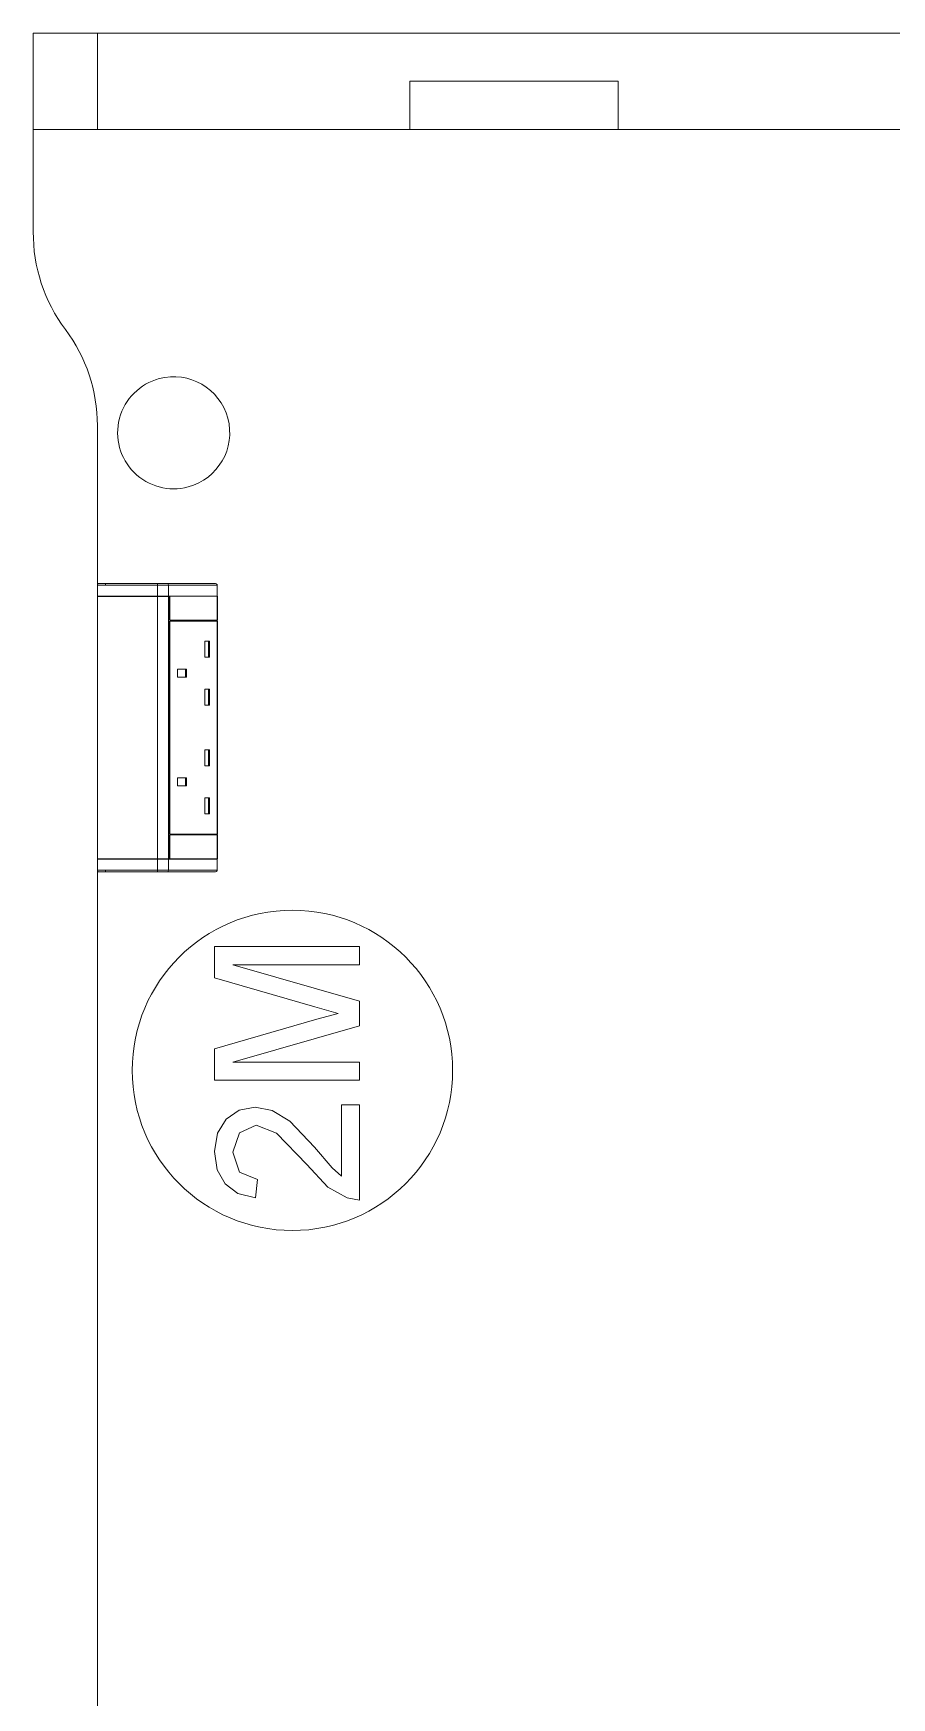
# Model space of a CAD drawing. Header units: millimetres. Extents: x 155927 to 326028, y -36033 to 97293.
# Drawn here: x 228249 to 228784, y 9936 to 10976 of the extents above; entities that cross this region are included whole.
import ezdxf

# ---------------------------------------------------------------- set-up
doc = ezdxf.new("R2010")
doc.units = ezdxf.units.MM
doc.header["$MEASUREMENT"] = 0
doc.layers.add('I-FURN', color=8, linetype='CONTINUOUS', lineweight=9)

msp = doc.modelspace()

# ---------------------------------------------------------------- linework, layer by layer
at = {"layer": 'I-FURN'}
for p, q in [((228288.6, 10975.6), (228248.6, 10975.6)), ((228248.6, 10975.6), (229048.6, 10975.6)), ((228248.6, 10915.6), (228248.6, 10975.6)), ((228248.6, 10915.6), (228248.6, 10975.6)), ((228248.6, 10975.6), (228248.6, 10851.7)), ((229048.6, 10975.6), (228248.6, 10975.6)), ((228248.6, 10975.6), (229048.6, 10975.6)), ((228248.6, 10851.7), (228248.6, 10975.6)), ((229008.6, 10975.6), (228288.6, 10975.6)), ((228288.6, 10915.6), (228288.6, 10975.6)), ((228288.6, 10915.6), (228288.6, 10975.6)), ((228483.6, 10915.6), (228483.6, 10945.6)), ((228483.6, 10945.6), (228613.6, 10945.6)), ((228483.6, 10915.6), (228483.6, 10945.6)), ((228613.6, 10945.6), (228483.6, 10945.6)), ((228613.6, 10915.6), (228613.6, 10945.6)), ((228613.6, 10945.6), (228613.6, 10915.6)), ((228483.6, 10915.6), (228248.6, 10915.6)), ((228248.6, 10915.6), (228288.6, 10915.6)), ((228288.6, 10915.6), (229008.6, 10915.6)), ((228613.6, 10915.6), (228483.6, 10915.6)), ((229048.6, 10915.6), (228613.6, 10915.6)), ((228288.6, 10730.6), (228288.6, 10631)), ((228288.6, 10631), (228288.6, 10730.6)), ((228288.6, 10624), (228288.6, 10631)), ((228326.1, 10631), (228288.6, 10631)), ((228288.6, 10631), (228288.6, 10624)), ((228326.1, 10624), (228288.6, 10624)), ((228288.6, 10460), (228288.6, 10623.9)), ((228288.6, 10623.9), (228288.6, 10460)), ((228288.6, 10623.9), (228326.1, 10623.9)), ((228293.6, 10632), (228289.6, 10632)), ((228289.6, 10632), (228326.6, 10632)), ((228293.6, 10632), (228293.6, 10631)), ((228332.2, 10632), (228293.6, 10632)), ((228333, 10631), (228326.1, 10631)), ((228326.1, 10631), (228326.1, 10624)), ((228333, 10624), (228326.1, 10624)), ((228326.1, 10623.9), (228326.1, 10460)), ((228326.1, 10623.9), (228333, 10623.9)), ((228326.6, 10632), (228332.2, 10632)), ((228332.2, 10632), (228362.4, 10632)), ((228332.2, 10632), (228362.4, 10632)), ((228363.3, 10631), (228333, 10631)), ((228333, 10631), (228333, 10624)), ((228363.3, 10624), (228333, 10624)), ((228333, 10623.9), (228333, 10460)), ((228333.6, 10623.9), (228333, 10623.9)), ((228333.6, 10609), (228333.6, 10623.9)), ((228333.8, 10624), (228333.8, 10609)), ((228363.6, 10624), (228333.8, 10624)), ((228363.1, 10631.8), (228363.1, 10631.8)), ((228363.4, 10631), (228363.3, 10631)), ((228363.3, 10631), (228363.3, 10624)), ((228363.4, 10624), (228363.3, 10624)), ((228363.4, 10631), (228363.4, 10624)), ((228363.4, 10631), (228363.4, 10624)), ((228363.4, 10624), (228363.4, 10631)), ((228363.4, 10623.9), (228363.4, 10460)), ((228363.6, 10609), (228363.6, 10624)), ((228333.6, 10475.5), (228333.6, 10608.5)), ((228333.8, 10609), (228363.6, 10609)), ((228333.8, 10608.5), (228333.8, 10475.5)), ((228363.6, 10608.5), (228333.8, 10608.5)), ((228363.3, 10608.5), (228363.3, 10609)), ((228363.6, 10475.5), (228363.6, 10608.5)), ((228358.6, 10595.9), (228355.7, 10595.9)), ((228355.7, 10595.9), (228355.7, 10585.9)), ((228357.9, 10595.9), (228357.9, 10585.9)), ((228358.6, 10595.9), (228358.6, 10585.9)), ((228358.6, 10585.9), (228355.7, 10585.9)), ((228338.5, 10573.4), (228338.5, 10578.4)), ((228338.5, 10578.4), (228344.3, 10578.4)), ((228344.3, 10573.4), (228338.5, 10573.4)), ((228343.5, 10578.4), (228343.5, 10573.4)), ((228344.3, 10578.4), (228344.3, 10573.4)), ((228358.6, 10565.9), (228355.7, 10565.9)), ((228355.7, 10565.9), (228355.7, 10555.9)), ((228357.9, 10565.9), (228357.9, 10555.9)), ((228358.6, 10565.9), (228358.6, 10555.9)), ((228358.6, 10555.9), (228355.7, 10555.9)), ((228358.6, 10528.1), (228355.7, 10528.1)), ((228355.7, 10528.1), (228355.7, 10518.1)), ((228357.9, 10528.1), (228357.9, 10518.1)), ((228358.6, 10528.1), (228358.6, 10518.1)), ((228344.3, 10510.6), (228338.5, 10510.6)), ((228338.5, 10510.6), (228338.5, 10505.6)), ((228343.5, 10510.6), (228343.5, 10505.6)), ((228344.3, 10510.6), (228344.3, 10505.6)), ((228358.6, 10518.1), (228355.7, 10518.1)), ((228344.3, 10505.6), (228338.5, 10505.6)), ((228358.6, 10498.1), (228355.7, 10498.1)), ((228355.7, 10498.1), (228355.7, 10488.1)), ((228357.9, 10498.1), (228357.9, 10488.1)), ((228358.6, 10498.1), (228358.6, 10488.1)), ((228358.6, 10488.1), (228355.7, 10488.1)), ((228333.6, 10460), (228333.6, 10475)), ((228363.6, 10475.5), (228333.8, 10475.5)), ((228333.8, 10475), (228333.8, 10460)), ((228363.6, 10475), (228333.8, 10475)), ((228363.3, 10475), (228363.3, 10475.5)), ((228363.6, 10460), (228363.6, 10475)), ((228326.1, 10460), (228288.6, 10460)), ((228288.6, 10452.9), (228288.6, 10459.9)), ((228288.6, 10452.9), (228288.6, 10459.9)), ((228288.6, 10459.9), (228326.1, 10459.9)), ((228333, 10460), (228326.1, 10460)), ((228326.1, 10452.9), (228326.1, 10459.9)), ((228326.1, 10459.9), (228333, 10459.9)), ((228333.8, 10460), (228331.4, 10460)), ((228333, 10460), (228333.6, 10460)), ((228333, 10452.9), (228333, 10459.9)), ((228333, 10459.9), (228363.3, 10459.9)), ((228333.8, 10460), (228363.6, 10460)), ((228363.3, 10452.9), (228363.3, 10459.9)), ((228363.3, 10459.9), (228363.4, 10459.9)), ((228363.4, 10459.9), (228363.4, 10452.9)), ((228363.4, 10459.9), (228363.4, 10452.9)), ((228363.4, 10459.9), (228363.4, 10452.9)), ((228288.6, 10452.9), (228288.6, 9620.6)), ((228288.6, 9620.6), (228288.6, 10452.9)), ((228288.6, 10452.9), (228326.1, 10452.9)), ((228289.6, 10451.9), (228289.6, 10451.9)), ((228326.6, 10451.9), (228289.6, 10451.9)), ((228289.6, 10451.9), (228293.6, 10451.9)), ((228293.6, 10452.9), (228293.6, 10451.9)), ((228293.6, 10451.9), (228332.2, 10451.9)), ((228326.1, 10452.9), (228333, 10452.9)), ((228332.2, 10451.9), (228326.6, 10451.9)), ((228362.4, 10451.9), (228332.2, 10451.9)), ((228362.4, 10451.9), (228332.2, 10451.9)), ((228333, 10452.9), (228363.3, 10452.9)), ((228363.1, 10452.1), (228363.1, 10452.2)), ((228363.3, 10452.9), (228363.4, 10452.9)), ((228452.2, 10405.2), (228361.7, 10405.2)), ((228361.7, 10405.2), (228361.7, 10385.7)), ((228452.2, 10393.9), (228452.2, 10405.2)), ((228361.7, 10385.7), (228424.4, 10367.5)), ((228452.2, 10371.1), (228373.1, 10393.9)), ((228373.1, 10393.9), (228452.2, 10393.9)), ((228424.4, 10367.5), (228438.8, 10363.5)), ((228452.2, 10355.8), (228452.2, 10371.1)), ((228425.5, 10359.8), (228361.7, 10341.3)), ((228373.1, 10333.1), (228452.2, 10355.8)), ((228438.8, 10363.5), (228425.5, 10359.8)), ((228361.7, 10341.3), (228361.7, 10321.8)), ((228452.2, 10333.1), (228373.1, 10333.1)), ((228452.2, 10321.8), (228452.2, 10333.1)), ((228361.7, 10321.8), (228452.2, 10321.8)), ((228377.1, 10303), (228369, 10297.4)), ((228387, 10304.9), (228377.1, 10303)), ((228397.7, 10302.9), (228387, 10304.9)), ((228408.8, 10296.2), (228397.7, 10302.9)), ((228440.9, 10306.3), (228440.9, 10261.9)), ((228452.2, 10306.3), (228440.9, 10306.3)), ((228452.2, 10246.9), (228452.2, 10306.3)), ((228369, 10297.4), (228363.6, 10288.6)), ((228377.3, 10289), (228387.6, 10293.6)), ((228387.6, 10293.6), (228400.4, 10288.7)), ((228424.2, 10280), (228408.8, 10296.2)), ((228363.6, 10288.6), (228361.7, 10277.2)), ((228373.1, 10276.9), (228377.3, 10289)), ((228400.4, 10288.7), (228419.3, 10269.2)), ((228361.7, 10277.2), (228363.4, 10265.8)), ((228377.2, 10264.4), (228373.1, 10276.9)), ((228435.1, 10267), (228424.2, 10280)), ((228363.4, 10265.8), (228368.3, 10257)), ((228388.6, 10259.7), (228377.2, 10264.4)), ((228419.3, 10269.2), (228432.4, 10255)), ((228440.9, 10261.9), (228435.1, 10267)), ((228368.3, 10257), (228376.2, 10251.1)), ((228376.2, 10251.1), (228387.2, 10248.4)), ((228387.2, 10248.4), (228388.6, 10259.7)), ((228432.4, 10255), (228444.4, 10248.2)), ((228444.4, 10248.2), (228452.2, 10246.9))]:
    msp.add_line(p, q, dxfattribs=at)
at = {"layer": 'I-FURN', "flags": 128}
for points in [[(228289.6, 10632), (228289.5, 10632), (228289.5, 10632), (228289.5, 10632), (228289.4, 10632), (228289.4, 10632), (228289.4, 10632), (228289.3, 10632), (228289.3, 10632), (228289.2, 10632), (228289.2, 10631.9), (228289.2, 10631.9), (228289.1, 10631.9), (228289.1, 10631.9), (228289.1, 10631.9), (228289, 10631.8), (228289, 10631.8), (228289, 10631.8), (228288.9, 10631.8), (228288.9, 10631.7), (228288.9, 10631.7), (228288.8, 10631.7), (228288.8, 10631.7), (228288.8, 10631.6), (228288.8, 10631.6), (228288.7, 10631.6), (228288.7, 10631.5), (228288.7, 10631.5), (228288.7, 10631.5), (228288.7, 10631.4), (228288.7, 10631.4), (228288.6, 10631.3), (228288.6, 10631.3), (228288.6, 10631.3), (228288.6, 10631.2), (228288.6, 10631.2), (228288.6, 10631.2), (228288.6, 10631.1), (228288.6, 10631.1), (228288.6, 10631), (228288.6, 10631)], [(228293.6, 10632), (228293.4, 10632), (228293.3, 10632), (228293.1, 10632), (228293, 10632), (228292.8, 10632), (228292.6, 10632), (228292.5, 10632), (228292.3, 10632), (228292.2, 10632), (228292, 10632), (228291.9, 10632), (228291.7, 10632), (228291.6, 10632), (228291.5, 10632), (228291.3, 10632), (228291.2, 10632), (228291.1, 10632), (228291, 10632), (228290.8, 10632), (228290.7, 10632), (228290.6, 10632), (228290.5, 10632), (228290.4, 10632), (228290.3, 10632), (228290.2, 10632), (228290.1, 10632), (228290.1, 10632), (228290, 10632), (228289.9, 10632), (228289.9, 10632), (228289.8, 10632), (228289.8, 10632), (228289.7, 10632), (228289.7, 10632), (228289.6, 10632), (228289.6, 10632), (228289.6, 10632), (228289.6, 10632), (228289.6, 10632)], [(228289.6, 10632), (228289.6, 10632), (228289.6, 10632)], [(228289.6, 10632), (228289.9, 10632), (228290.3, 10632), (228290.8, 10632), (228291.5, 10632), (228292.3, 10632), (228293.3, 10632), (228294.4, 10632), (228295.6, 10632), (228296.9, 10632), (228298.4, 10632), (228300, 10632), (228301.7, 10632), (228303.5, 10632), (228305.4, 10632), (228307.4, 10632), (228309.6, 10632), (228311.9, 10632), (228314.2, 10632), (228316.7, 10632), (228319.2, 10632), (228321.9, 10632), (228324.6, 10632), (228326.6, 10632)], [(228326.6, 10632), (228326.8, 10632), (228326.9, 10632), (228327, 10632), (228327.2, 10632), (228327.3, 10632), (228327.5, 10632), (228327.6, 10632), (228327.8, 10632), (228327.9, 10632), (228328.1, 10632), (228328.2, 10632), (228328.4, 10632), (228328.6, 10632), (228328.7, 10632), (228328.9, 10632), (228329, 10632), (228329.2, 10632), (228329.4, 10632), (228329.5, 10632), (228329.7, 10632), (228329.8, 10632), (228330, 10632), (228330.1, 10632), (228330.3, 10632), (228330.4, 10632), (228330.6, 10632), (228330.7, 10632), (228330.9, 10632), (228331, 10632), (228331.1, 10632), (228331.3, 10632), (228331.4, 10632), (228331.5, 10632), (228331.6, 10632), (228331.7, 10632), (228331.9, 10632), (228332, 10632), (228332.1, 10632), (228332.2, 10632)], [(228363.4, 10631), (228363.4, 10631.1), (228363.4, 10631.1), (228363.4, 10631.1), (228363.4, 10631.2), (228363.4, 10631.2), (228363.4, 10631.3), (228363.4, 10631.3), (228363.4, 10631.3), (228363.4, 10631.4), (228363.4, 10631.4), (228363.3, 10631.4), (228363.3, 10631.5), (228363.3, 10631.5)], [(228288.6, 10452.9), (228288.6, 10452.9), (228288.6, 10452.8), (228288.6, 10452.8), (228288.6, 10452.7), (228288.6, 10452.7), (228288.6, 10452.7), (228288.6, 10452.6), (228288.6, 10452.6), (228288.7, 10452.5), (228288.7, 10452.5), (228288.7, 10452.5), (228288.7, 10452.4), (228288.7, 10452.4), (228288.7, 10452.4), (228288.8, 10452.3), (228288.8, 10452.3), (228288.8, 10452.3), (228288.8, 10452.2), (228288.9, 10452.2), (228288.9, 10452.2), (228288.9, 10452.2), (228289, 10452.1), (228289, 10452.1), (228289, 10452.1), (228289, 10452.1), (228289.1, 10452), (228289.1, 10452), (228289.2, 10452), (228289.2, 10452), (228289.2, 10452), (228289.3, 10452), (228289.3, 10451.9), (228289.3, 10451.9), (228289.4, 10451.9), (228289.4, 10451.9), (228289.5, 10451.9), (228289.5, 10451.9), (228289.5, 10451.9), (228289.6, 10451.9), (228289.6, 10451.9)], [(228326.6, 10451.9), (228323.8, 10451.9), (228321.1, 10451.9), (228318.5, 10451.9), (228316, 10451.9), (228313.6, 10451.9), (228311.2, 10451.9), (228309, 10451.9), (228306.9, 10451.9), (228304.9, 10451.9), (228303, 10451.9), (228301.2, 10451.9), (228299.5, 10451.9), (228298, 10451.9), (228296.5, 10451.9), (228295.2, 10451.9), (228294.1, 10451.9), (228293, 10451.9), (228292.1, 10451.9), (228291.3, 10451.9), (228290.7, 10451.9), (228290.2, 10451.9), (228289.8, 10451.9), (228289.6, 10451.9)], [(228289.6, 10451.9), (228289.6, 10451.9), (228289.6, 10451.9), (228289.6, 10451.9), (228289.6, 10451.9), (228289.7, 10451.9), (228289.7, 10451.9), (228289.7, 10451.9), (228289.8, 10451.9), (228289.8, 10451.9), (228289.9, 10451.9), (228290, 10451.9), (228290, 10451.9), (228290.1, 10451.9), (228290.2, 10451.9), (228290.3, 10451.9), (228290.4, 10451.9), (228290.5, 10451.9), (228290.6, 10451.9), (228290.7, 10451.9), (228290.8, 10451.9), (228290.9, 10451.9), (228291, 10451.9), (228291.2, 10451.9), (228291.3, 10451.9), (228291.4, 10451.9), (228291.6, 10451.9), (228291.7, 10451.9), (228291.8, 10451.9), (228292, 10451.9), (228292.1, 10451.9), (228292.3, 10451.9), (228292.4, 10451.9), (228292.6, 10451.9), (228292.8, 10451.9), (228292.9, 10451.9), (228293.1, 10451.9), (228293.2, 10451.9), (228293.4, 10451.9), (228293.5, 10451.9), (228293.6, 10451.9)], [(228332.2, 10451.9), (228332.1, 10451.9), (228332, 10451.9), (228331.9, 10451.9), (228331.7, 10451.9), (228331.6, 10451.9), (228331.5, 10451.9), (228331.4, 10451.9), (228331.3, 10451.9), (228331.1, 10451.9), (228331, 10451.9), (228330.9, 10451.9), (228330.7, 10451.9), (228330.6, 10451.9), (228330.4, 10451.9), (228330.3, 10451.9), (228330.1, 10451.9), (228330, 10451.9), (228329.8, 10451.9), (228329.7, 10451.9), (228329.5, 10451.9), (228329.4, 10451.9), (228329.2, 10451.9), (228329, 10451.9), (228328.9, 10451.9), (228328.7, 10451.9), (228328.6, 10451.9), (228328.4, 10451.9), (228328.2, 10451.9), (228328.1, 10451.9), (228327.9, 10451.9), (228327.8, 10451.9), (228327.6, 10451.9), (228327.5, 10451.9), (228327.3, 10451.9), (228327.2, 10451.9), (228327, 10451.9), (228326.9, 10451.9), (228326.8, 10451.9), (228326.6, 10451.9)], [(228363.3, 10452.4), (228363.3, 10452.4), (228363.3, 10452.5), (228363.4, 10452.5), (228363.4, 10452.5), (228363.4, 10452.6), (228363.4, 10452.6), (228363.4, 10452.7), (228363.4, 10452.7), (228363.4, 10452.7), (228363.4, 10452.8), (228363.4, 10452.8), (228363.4, 10452.9), (228363.4, 10452.9), (228363.4, 10452.9)]]:
    msp.add_lwpolyline(points, dxfattribs=at)
at = {"layer": 'I-FURN'}
for centre, radius, start, end in [((228348.6, 10850.6), 100, 179.3744, 216.8699), ((228348.6, 10850.6), 100, 179.3744, 216.8699), ((228188.6, 10730.6), 100, 0, 36.8699), ((228188.6, 10730.6), 100, 0, 36.8699), ((228336.2, 10726.1), 35, 105, 165), ((228336.2, 10726.1), 35, 285, 105), ((228336.2, 10726.1), 35, 165.2996, 285), ((228410.3, 10327.9), 100, 90, 270), ((228410.3, 10327.9), 100, 270, 90)]:
    msp.add_arc(centre, radius, start, end, dxfattribs=at)
at = {"layer": 'I-FURN', "extrusion": (0, 0, -1)}
for centre, major_axis, ratio, start_param, end_param in [((228289.6, 10631), (0, -1), 0.998113, 1.570796, 3.141593), ((228326.6, 10631), (0, -1), 0.56467, 1.570796, 3.141593), ((228332.2, 10631), (0, -1), 0.819152, 3.141593, 4.712389), ((228362.4, 10631), (0, 1), 0.819152, 0, 1.570796), ((228289.6, 10452.9), (0, -1), 0.998113, 0, 1.570796), ((228326.6, 10452.9), (0, -1), 0.56467, 0, 1.570796), ((228332.2, 10452.9), (0, -1), 0.819152, 4.712389, 6.283185), ((228362.4, 10452.9), (0, -1), 0.819152, 4.712389, 6.283185)]:
    msp.add_ellipse(centre, major_axis=major_axis, ratio=ratio, start_param=start_param, end_param=end_param, dxfattribs=at)

doc.saveas('drawing.dxf')
